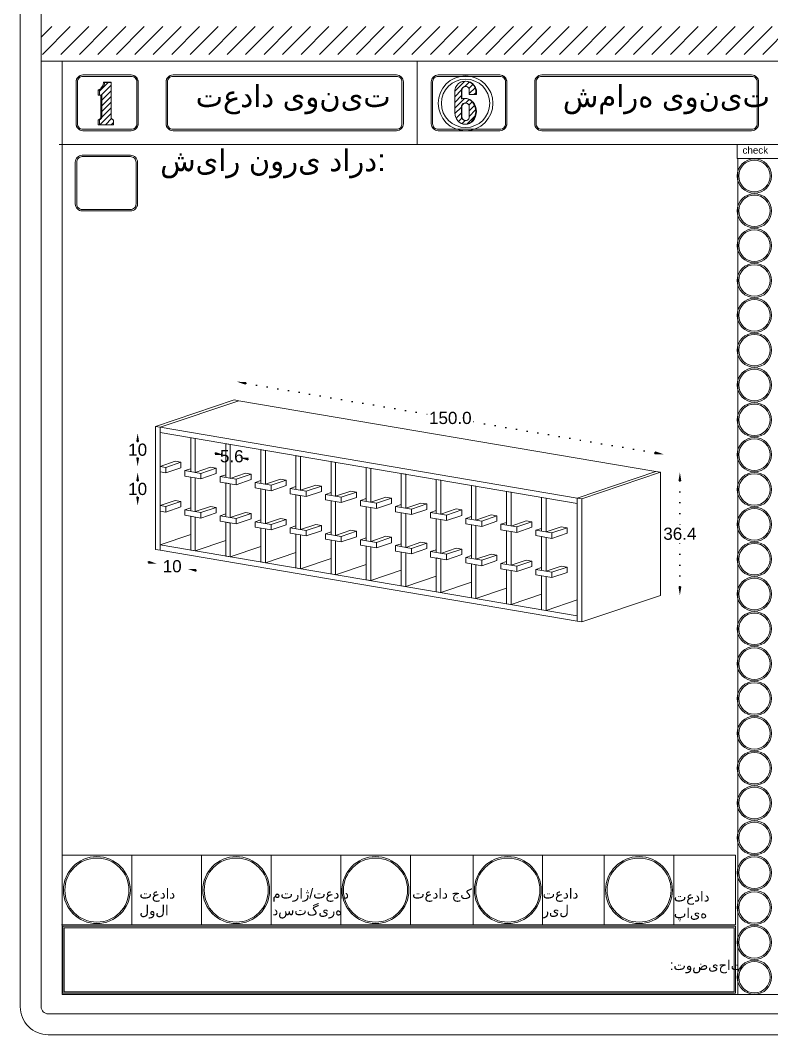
# Model space of a CAD drawing. Header units: inches. Extents: x -19 to 1866, y -551 to 977.
# Drawn here: x 1434.3 to 1650, y 178 to 469.2 of the extents above; entities that cross this region are included whole.
import ezdxf

# ---------------------------------------------------------------- set-up
doc = ezdxf.new("R2010")
doc.units = ezdxf.units.IN
doc.header["$MEASUREMENT"] = 0
doc.linetypes.add('ACAD_ISO07W100', pattern=[3, 0, -3])
doc.styles.get("Standard").update_dxf_attribs({"font": 'arial.ttf'})
doc.dimstyles.get("Standard").update_dxf_attribs({"dimtxt": 3.5, "dimasz": 2.5, "dimexe": 0.18, "dimexo": 0.0625, "dimgap": 0.09, "dimtad": 0, "dimtih": 1, "dimtoh": 1, "dimdec": 1, "dimzin": 0, "dimdsep": 46, "dimtxsty": 'Standard', "dimcen": 0.09, "dimse1": 1, "dimse2": 1, "dimadec": 0, "dimazin": 0, "dimtfac": 1, "dimtdec": 1, "dimtix": 1, "dimtofl": 0, "dimtmove": 0, "dimatfit": 3, "dimfxl": 1, "dimtolj": 1, "dimtzin": 0, "dimarcsym": 0})

# ---------------------------------------------------------------- blocks, each defined once
blk = doc.blocks.new('*D87')
at = {"color": 0, "linetype": 'ACAD_ISO07W100', "lineweight": -2, "transparency": 16777216}
for p, q in [((1623.67, 336.99), (1623.67, 323.7)), ((1623.67, 306.65), (1623.67, 319.94))]:
    blk.add_line(p, q, dxfattribs=at)
at = {"color": 0, "transparency": 16777216}
for points in [[(1623.26, 336.99), (1624.09, 336.99), (1623.67, 339.49)], [(1623.26, 306.65), (1624.09, 306.65), (1623.67, 304.15)]]:
    blk.add_solid(points, dxfattribs=at)
at = {"layer": 'Defpoints', "color": 0, "transparency": 16777216}
for p in [(1618.06, 339.49), (1623.67, 339.49), (1618.06, 304.15)]:
    blk.add_point(p, dxfattribs=at)
at = {"color": 0, "lineweight": 20, "transparency": 16777216, "insert": (1623.67, 321.82), "char_height": 3.5, "attachment_point": 5}
blk.add_mtext('\\A1;36.4', dxfattribs=at)
blk = doc.blocks.new('*D89')
at = {"color": 0, "linetype": 'ACAD_ISO07W100', "lineweight": -2, "transparency": 16777216}
for p, q in [((1499.03, 365.03), (1551.93, 356.05)), ((1616.48, 345.09), (1563.58, 354.08))]:
    blk.add_line(p, q, dxfattribs=at)
at = {"color": 0, "transparency": 16777216}
for points in [[(1499.1, 365.44), (1498.96, 364.62), (1496.56, 365.45)], [(1616.55, 345.51), (1616.41, 344.68), (1618.94, 344.68)]]:
    blk.add_solid(points, dxfattribs=at)
at = {"layer": 'Defpoints', "color": 0, "transparency": 16777216}
for p in [(1496.56, 365.45), (1495.68, 360.27, 194.38), (1618.06, 339.49, 194.38)]:
    blk.add_point(p, dxfattribs=at)
at = {"color": 0, "lineweight": 20, "transparency": 16777216, "insert": (1557.75, 355.06), "char_height": 3.5, "attachment_point": 5}
blk.add_mtext('\\A1;150.0', dxfattribs=at)
blk = doc.blocks.new('*D90')
at = {"color": 0, "linetype": 'ACAD_ISO07W100', "lineweight": -2, "transparency": 16777216}
for p, q in [((1467.98, 336.97), (1467.98, 336.56)), ((1467.98, 332.4), (1467.98, 332.81))]:
    blk.add_line(p, q, dxfattribs=at)
at = {"color": 0, "transparency": 16777216}
for points in [[(1467.57, 336.97), (1468.4, 336.97), (1467.98, 339.47)], [(1467.57, 332.4), (1468.4, 332.4), (1467.98, 329.9)]]:
    blk.add_solid(points, dxfattribs=at)
at = {"layer": 'Defpoints', "color": 0, "transparency": 16777216}
for p in [(1474.44, 339.47, 194.38), (1467.98, 329.9), (1474.44, 329.9, 194.38)]:
    blk.add_point(p, dxfattribs=at)
at = {"color": 0, "lineweight": 20, "transparency": 16777216, "insert": (1467.98, 334.68), "char_height": 3.5, "attachment_point": 5}
blk.add_mtext('\\A1;10', dxfattribs=at)
blk = doc.blocks.new('*D91')
at = {"color": 0, "linetype": 'ACAD_ISO07W100', "lineweight": -2, "transparency": 16777216}
for p, q in [((1467.98, 348.23), (1467.98, 347.82)), ((1467.98, 343.66), (1467.98, 344.07))]:
    blk.add_line(p, q, dxfattribs=at)
at = {"color": 0, "transparency": 16777216}
for points in [[(1467.57, 348.23), (1468.4, 348.23), (1467.98, 350.73)], [(1467.57, 343.66), (1468.4, 343.66), (1467.98, 341.16)]]:
    blk.add_solid(points, dxfattribs=at)
at = {"layer": 'Defpoints', "color": 0, "transparency": 16777216}
for p in [(1474.44, 350.73, 194.38), (1467.98, 341.16), (1474.44, 341.16, 194.38)]:
    blk.add_point(p, dxfattribs=at)
at = {"color": 0, "lineweight": 20, "transparency": 16777216, "insert": (1467.98, 345.94), "char_height": 3.5, "attachment_point": 5}
blk.add_mtext('\\A1;10', dxfattribs=at)
blk = doc.blocks.new('*D92')
at = {"color": 0, "linetype": 'ACAD_ISO07W100', "lineweight": -2, "transparency": 16777216}
for p, q in [((1471.05, 313.66), (1468.59, 314.07)), ((1484.76, 311.33), (1487.22, 310.91))]:
    blk.add_line(p, q, dxfattribs=at)
at = {"color": 0, "transparency": 16777216}
for points in [[(1471.12, 314.07), (1470.99, 313.24), (1473.52, 313.24)], [(1484.82, 311.74), (1484.69, 310.92), (1482.29, 311.75)]]:
    blk.add_solid(points, dxfattribs=at)
at = {"layer": 'Defpoints', "color": 0, "transparency": 16777216}
for p in [(1474.44, 318.64, 194.38), (1483.21, 317.15, 194.38), (1473.52, 313.24)]:
    blk.add_point(p, dxfattribs=at)
at = {"color": 0, "lineweight": 20, "transparency": 16777216, "insert": (1477.9, 312.49), "char_height": 3.5, "attachment_point": 5}
blk.add_mtext('\\A1;10', dxfattribs=at)
blk = doc.blocks.new('*D93')
at = {"color": 0, "linetype": 'ACAD_ISO07W100', "lineweight": -2, "transparency": 16777216}
for p, q in [((1490.24, 344.87), (1487.78, 345.28)), ((1499.75, 343.25), (1502.21, 342.83))]:
    blk.add_line(p, q, dxfattribs=at)
at = {"color": 0, "transparency": 16777216}
for points in [[(1490.31, 345.28), (1490.17, 344.45), (1492.71, 344.45)], [(1499.82, 343.66), (1499.68, 342.84), (1497.29, 343.67)]]:
    blk.add_solid(points, dxfattribs=at)
at = {"layer": 'Defpoints', "color": 0, "transparency": 16777216}
for p in [(1497.29, 343.67), (1491.65, 338.24, 194.38), (1496.23, 337.46, 194.38)]:
    blk.add_point(p, dxfattribs=at)
at = {"color": 0, "lineweight": 20, "transparency": 16777216, "insert": (1495, 344.06), "char_height": 3.5, "attachment_point": 5}
blk.add_mtext('\\A1;5.6', dxfattribs=at)

msp = doc.modelspace()

# ---------------------------------------------------------------- hatches: boundary and pattern name
at = {"lineweight": 20}
h = msp.add_hatch(dxfattribs=at)
h.set_pattern_fill('ANSI31', color=256, scale=30)
h.set_pattern_definition([(45, (-761.937, 171.315), (-2.6516504, 2.6516504), [])])
h.paths.add_polyline_path([(1860.28, 467.41), (1440.28, 467.41), (1440.28, 459.41), (1860.28, 459.41)])
h = msp.add_hatch(dxfattribs=at)
h.set_pattern_fill('ANSI31', color=256, scale=9.218651)
h.set_pattern_definition([(45, (711.1256, 990.4388), (-0.8148213, 0.8148213), [])])
h.paths.add_polyline_path([(1460.89, 440.69), (1460.8, 440.73), (1460.72, 440.78), (1460.64, 440.85), (1460.57, 440.92), (1460.51, 441), (1460.46, 441.08), (1460.42, 441.18), (1460.39, 441.27), (1460.37, 441.37), (1460.36, 441.47), (1460.36, 451.4), (1458.5, 451.4), (1458.47, 451.16), (1458.43, 450.94), (1458.36, 450.71), (1458.27, 450.49), (1458.17, 450.29), (1458.05, 450.09), (1457.91, 449.9), (1457.75, 449.73), (1457.58, 449.56), (1457.4, 449.42), (1457.2, 449.29), (1457, 449.18), (1457, 447.77), (1457.4, 447.77), (1457.71, 447.75), (1457.71, 441.51), (1457.7, 441.41), (1457.68, 441.32), (1457.64, 441.23), (1457.6, 441.14), (1457.55, 441.06), (1457.49, 440.98), (1457.42, 440.91), (1457.35, 440.85), (1457.27, 440.79), (1457.18, 440.75), (1457.09, 440.71), (1457, 440.68), (1457, 439.26), (1461.08, 439.26), (1461.08, 440.64), (1460.99, 440.66)])
h = msp.add_hatch(dxfattribs=at)
h.set_pattern_fill('ANSI31', color=256, scale=9.218651)
h.set_pattern_definition([(45, (902.2348, 991.5434), (-0.8148213, 0.8148213), [])])
h.paths.add_polyline_path([(1564.12, 445.74), (1563.92, 445.95), (1563.71, 446.15), (1563.47, 446.32), (1563.22, 446.46), (1562.96, 446.59), (1562.69, 446.68), (1562.41, 446.75), (1562.12, 446.79), (1561.83, 446.8), (1561.63, 446.79), (1561.38, 446.75), (1561.09, 446.68), (1560.97, 446.67), (1560.97, 449.18), (1561.01, 449.44), (1561.11, 449.69), (1561.27, 449.9), (1561.49, 450.07), (1561.74, 450.17), (1561.86, 450.21), (1562.13, 450.25), (1562.4, 450.21), (1562.65, 450.11), (1562.87, 449.95), (1563.03, 449.73), (1563.13, 449.48), (1563.17, 449.21), (1563.17, 447.92), (1565.07, 447.92), (1565.07, 449.18), (1564.86, 449.87), (1564.49, 450.49), (1563.99, 451.01), (1563.39, 451.4), (1562.71, 451.65), (1562, 451.73), (1561.99, 451.73), (1561.28, 451.65), (1560.66, 451.43), (1560.1, 451.06), (1559.6, 450.54), (1559.23, 449.91), (1559.01, 449.21), (1559.01, 443.18), (1559.02, 442.92), (1559.04, 442.66), (1559.07, 442.4), (1559.11, 442.15), (1559.16, 441.89), (1559.22, 441.64), (1559.26, 441.49), (1559.51, 440.91), (1559.87, 440.4), (1560.33, 439.97), (1560.79, 439.7), (1561.34, 439.52), (1561.96, 439.45), (1562.58, 439.52), (1563.17, 439.71), (1563.7, 440.03), (1563.87, 440.18), (1564.12, 440.43), (1564.52, 441.02), (1564.82, 441.68), (1565.01, 442.37), (1565.07, 443.09), (1565.01, 443.8), (1564.82, 444.49), (1564.52, 445.15)])
h.paths.add_polyline_path([(1561.01, 444.72), (1561.11, 444.97), (1561.27, 445.18), (1561.49, 445.34), (1561.74, 445.45), (1562, 445.48), (1562.13, 445.48), (1562.4, 445.44), (1562.65, 445.34), (1562.87, 445.17), (1563.03, 444.96), (1563.13, 444.71), (1563.17, 444.44), (1563.17, 441.49), (1563.13, 441.22), (1563.03, 440.97), (1562.87, 440.75), (1562.65, 440.59), (1562.4, 440.49), (1562.13, 440.45), (1561.86, 440.49), (1561.74, 440.54), (1561.61, 440.59), (1561.49, 440.64), (1561.27, 440.8), (1561.11, 441.02), (1561.01, 441.26), (1560.97, 441.53), (1560.97, 444.45)], flags=16)

# ---------------------------------------------------------------- linework, layer by layer
for p, q in [((1440.28, 457.54), (1860.28, 457.54)), ((1854.28, 457.54), (1446.28, 457.54)), ((1548.28, 433.54), (1548.28, 457.54)), ((1450.28, 439.54), (1450.28, 451.54)), ((1466.13, 453.54), (1452.28, 453.54)), ((1468.13, 451.54), (1468.13, 439.54)), ((1476.13, 439.54), (1476.13, 451.54)), ((1542.28, 453.54), (1478.13, 453.54)), ((1544.28, 439.54), (1544.28, 451.54)), ((1552.28, 451.54), (1552.28, 439.54)), ((1571.99, 453.54), (1554.28, 453.54)), ((1573.99, 439.54), (1573.99, 451.54)), ((1581.99, 439.54), (1581.99, 451.54)), ((1644.28, 453.54), (1583.99, 453.54)), ((1646.28, 451.54), (1646.28, 439.54)), ((1457, 449.18), (1457, 447.77)), ((1561.86, 450.21), (1562.13, 450.25)), ((1452.28, 437.54), (1466.13, 437.54)), ((1457, 439.26), (1461.08, 439.26)), ((1542.28, 437.54), (1478.13, 437.54)), ((1554.28, 437.54), (1571.99, 437.54)), ((1644.28, 437.54), (1583.99, 437.54)), ((1445.48, 433.54), (1853.48, 433.54)), ((1446.28, 433.54), (1854.28, 433.54)), ((1446.28, 433.54), (1854.28, 433.54)), ((1640.08, 433.54), (1640.08, 429.54)), ((1640.08, 429.54), (1854.08, 429.54)), ((1640.35, 189.54), (1640.35, 429.54)), ((1446.28, 229.54), (1639.66, 229.54)), ((1466.28, 229.54), (1466.28, 209.54)), ((1486.28, 229.54), (1486.28, 209.54)), ((1506.28, 229.54), (1506.28, 209.54)), ((1526.28, 229.54), (1526.28, 209.54)), ((1546.28, 229.54), (1546.28, 209.54)), ((1564.27, 229.54), (1564.27, 209.54)), ((1584.27, 229.54), (1584.27, 209.54)), ((1601.95, 229.54), (1601.95, 209.54)), ((1621.95, 229.54), (1621.95, 209.54)), ((1639.66, 229.54), (1639.66, 209.54)), ((1446.08, 209.54), (1639.47, 209.54)), ((1446.28, 209.54), (1639.66, 209.54)), ((1639.48, 189.54), (1751.48, 189.54)), ((1639.48, 189.54), (1853.48, 189.54)), ((1640.08, 189.54), (1752.08, 189.54))]:
    msp.add_line(p, q, dxfattribs=at)
at = {"linetype": 'Continuous', "lineweight": 20, "extrusion": (3.33067e-16, 0.970889, 0.239528)}
for p, q in [((1495.68, 360.27, 194.38), (1473.13, 352.64, 194.38)), ((1496.99, 360.04, 194.38), (1474.44, 352.42, 194.38)), ((1474.44, 352.42, 194.38), (1496.99, 360.04, 194.38)), ((1496.99, 360.04, 194.38), (1495.68, 360.27, 194.38)), ((1616.76, 339.71, 194.38), (1496.99, 360.04, 194.38)), ((1473.13, 352.64, 194.38), (1474.44, 352.42, 194.38)), ((1473.13, 352.64, 194.38), (1473.13, 317.3, 194.38)), ((1474.44, 352.42, 194.38), (1474.44, 350.87, 194.38)), ((1474.44, 352.42, 194.38), (1594.21, 332.09, 194.38)), ((1474.44, 317.08, 194.38), (1474.44, 352.42, 194.38)), ((1594.21, 330.54, 194.38), (1474.44, 350.87, 194.38)), ((1484.51, 349.16, 194.38), (1483.21, 349.38, 194.38)), ((1483.21, 349.38, 194.38), (1483.21, 339.67, 194.38)), ((1484.51, 339.45, 194.38), (1484.51, 349.16, 194.38)), ((1494.59, 347.45, 194.38), (1493.28, 347.67, 194.38)), ((1493.28, 347.67, 194.38), (1493.28, 337.96, 194.38)), ((1494.59, 337.74, 194.38), (1494.59, 347.45, 194.38)), ((1504.66, 345.74, 194.38), (1503.36, 345.96, 194.38)), ((1503.36, 345.96, 194.38), (1503.36, 336.25, 194.38)), ((1504.66, 336.03, 194.38), (1504.66, 345.74, 194.38)), ((1514.74, 344.03, 194.38), (1513.43, 344.25, 194.38)), ((1513.43, 344.25, 194.38), (1513.43, 334.54, 194.38)), ((1514.74, 334.32, 194.38), (1514.74, 344.03, 194.38)), ((1478.79, 342.63, 194.38), (1474.44, 341.16, 194.38)), ((1474.44, 341.16, 194.38), (1476.07, 340.88, 194.38)), ((1474.44, 341.16, 194.38), (1474.44, 339.61, 194.38)), ((1476.07, 340.88, 194.38), (1480.42, 342.36, 194.38)), ((1476.07, 340.88, 194.38), (1480.42, 342.36, 194.38)), ((1476.07, 339.33, 194.38), (1476.07, 340.88, 194.38)), ((1480.42, 340.8, 194.38), (1476.07, 339.33, 194.38)), ((1478.78, 342.63, 194.38), (1480.42, 342.36, 194.38)), ((1480.42, 340.8, 194.38), (1480.42, 342.36, 194.38)), ((1484.51, 339.45, 194.38), (1488.87, 340.92, 194.38)), ((1488.87, 340.92, 194.38), (1490.51, 340.64, 194.38)), ((1524.82, 342.32, 194.38), (1523.51, 342.54, 194.38)), ((1523.51, 342.54, 194.38), (1523.51, 332.83, 194.38)), ((1524.82, 332.61, 194.38), (1524.82, 342.32, 194.38)), ((1534.89, 340.61, 194.38), (1533.59, 340.83, 194.38)), ((1533.59, 340.83, 194.38), (1533.59, 331.12, 194.38)), ((1476.07, 339.33, 194.38), (1474.44, 339.61, 194.38)), ((1483.21, 340.5, 194.38), (1481.57, 339.95, 194.38)), ((1481.57, 339.95, 194.38), (1486.15, 339.17, 194.38)), ((1481.57, 339.95, 194.38), (1481.57, 338.39, 194.38)), ((1486.15, 337.62, 194.38), (1481.57, 338.39, 194.38)), ((1484.51, 337.9, 194.38), (1483.21, 338.12, 194.38)), ((1483.21, 338.12, 194.38), (1483.21, 328.41, 194.38)), ((1483.21, 338.12, 194.38), (1483.21, 328.41, 194.38)), ((1484.51, 328.19, 194.38), (1484.51, 337.9, 194.38)), ((1484.51, 328.19, 194.38), (1484.51, 337.9, 194.38)), ((1486.15, 339.17, 194.38), (1490.51, 340.64, 194.38)), ((1486.15, 339.17, 194.38), (1490.51, 340.64, 194.38)), ((1486.15, 337.62, 194.38), (1486.15, 339.17, 194.38)), ((1490.51, 339.09, 194.38), (1486.15, 337.62, 194.38)), ((1490.51, 339.09, 194.38), (1490.51, 340.64, 194.38)), ((1493.28, 338.79, 194.38), (1491.65, 338.24, 194.38)), ((1491.65, 338.24, 194.38), (1496.23, 337.46, 194.38)), ((1491.65, 338.24, 194.38), (1491.65, 336.68, 194.38)), ((1494.59, 337.74, 194.38), (1498.95, 339.21, 194.38)), ((1496.23, 337.46, 194.38), (1500.59, 338.93, 194.38)), ((1496.23, 337.46, 194.38), (1500.59, 338.93, 194.38)), ((1498.95, 339.21, 194.38), (1500.59, 338.93, 194.38)), ((1500.59, 337.38, 194.38), (1500.59, 338.93, 194.38)), ((1534.89, 330.9, 194.38), (1534.89, 340.61, 194.38)), ((1544.97, 338.9, 194.38), (1543.66, 339.12, 194.38)), ((1543.66, 339.12, 194.38), (1543.66, 329.41, 194.38)), ((1544.97, 329.19, 194.38), (1544.97, 338.9, 194.38)), ((1594.21, 332.09, 194.38), (1616.76, 339.71, 194.38)), ((1616.76, 339.71, 194.38), (1594.21, 332.09, 194.38)), ((1595.51, 331.87, 194.38), (1618.06, 339.49, 194.38)), ((1618.06, 339.49, 194.38), (1616.76, 339.71, 194.38)), ((1618.06, 304.15, 194.38), (1618.06, 339.49, 194.38)), ((1496.23, 335.91, 194.38), (1491.65, 336.68, 194.38)), ((1494.59, 336.19, 194.38), (1493.28, 336.41, 194.38)), ((1493.28, 336.41, 194.38), (1493.28, 326.7, 194.38)), ((1493.28, 336.41, 194.38), (1493.28, 326.7, 194.38)), ((1494.59, 326.48, 194.38), (1494.59, 336.19, 194.38)), ((1494.59, 326.48, 194.38), (1494.59, 336.19, 194.38)), ((1496.23, 335.91, 194.38), (1496.23, 337.46, 194.38)), ((1500.59, 337.38, 194.38), (1496.23, 335.91, 194.38)), ((1503.36, 337.08, 194.38), (1501.73, 336.53, 194.38)), ((1501.73, 336.53, 194.38), (1506.31, 335.75, 194.38)), ((1501.73, 336.53, 194.38), (1501.73, 334.97, 194.38)), ((1506.31, 334.2, 194.38), (1501.73, 334.97, 194.38)), ((1504.66, 336.03, 194.38), (1509.02, 337.5, 194.38)), ((1506.31, 335.75, 194.38), (1510.66, 337.22, 194.38)), ((1506.31, 334.2, 194.38), (1506.31, 335.75, 194.38)), ((1510.66, 335.67, 194.38), (1506.31, 334.2, 194.38)), ((1509.02, 337.5, 194.38), (1510.66, 337.22, 194.38)), ((1510.66, 335.67, 194.38), (1510.66, 337.22, 194.38)), ((1513.43, 335.37, 194.38), (1511.8, 334.82, 194.38)), ((1514.74, 334.32, 194.38), (1519.1, 335.79, 194.38)), ((1516.38, 334.04, 194.38), (1520.74, 335.51, 194.38)), ((1519.1, 335.79, 194.38), (1520.74, 335.51, 194.38)), ((1520.74, 333.96, 194.38), (1520.74, 335.51, 194.38)), ((1555.04, 337.18, 194.38), (1553.74, 337.41, 194.38)), ((1553.74, 337.41, 194.38), (1553.74, 327.7, 194.38)), ((1555.04, 327.48, 194.38), (1555.04, 337.18, 194.38)), ((1565.12, 335.47, 194.38), (1563.82, 335.7, 194.38)), ((1563.82, 335.7, 194.38), (1563.82, 325.99, 194.38)), ((1565.12, 325.77, 194.38), (1565.12, 335.47, 194.38)), ((1504.66, 334.47, 194.38), (1503.36, 334.7, 194.38)), ((1503.36, 334.7, 194.38), (1503.36, 324.99, 194.38)), ((1503.36, 334.7, 194.38), (1503.36, 324.99, 194.38)), ((1504.66, 324.77, 194.38), (1504.66, 334.47, 194.38)), ((1504.66, 324.77, 194.38), (1504.66, 334.47, 194.38)), ((1511.8, 334.82, 194.38), (1516.38, 334.04, 194.38)), ((1511.8, 334.82, 194.38), (1511.8, 333.26, 194.38)), ((1516.38, 332.49, 194.38), (1511.8, 333.26, 194.38)), ((1514.74, 332.76, 194.38), (1513.43, 332.99, 194.38)), ((1513.43, 332.99, 194.38), (1513.43, 323.28, 194.38)), ((1513.43, 332.99, 194.38), (1513.43, 323.28, 194.38)), ((1514.74, 323.06, 194.38), (1514.74, 332.76, 194.38)), ((1514.74, 323.06, 194.38), (1514.74, 332.76, 194.38)), ((1516.38, 332.49, 194.38), (1516.38, 334.04, 194.38)), ((1520.74, 333.96, 194.38), (1516.38, 332.49, 194.38)), ((1523.51, 333.66, 194.38), (1521.88, 333.11, 194.38)), ((1521.88, 333.11, 194.38), (1526.46, 332.33, 194.38)), ((1521.88, 333.11, 194.38), (1521.88, 331.55, 194.38)), ((1524.82, 332.61, 194.38), (1529.17, 334.08, 194.38)), ((1526.46, 332.33, 194.38), (1530.82, 333.8, 194.38)), ((1526.46, 330.77, 194.38), (1526.46, 332.33, 194.38)), ((1530.82, 332.25, 194.38), (1526.46, 330.77, 194.38)), ((1529.17, 334.08, 194.38), (1530.82, 333.8, 194.38)), ((1530.82, 332.25, 194.38), (1530.82, 333.8, 194.38)), ((1534.89, 330.9, 194.38), (1539.25, 332.37, 194.38)), ((1536.54, 330.62, 194.38), (1540.89, 332.09, 194.38)), ((1539.25, 332.37, 194.38), (1540.89, 332.09, 194.38)), ((1540.89, 330.54, 194.38), (1540.89, 332.09, 194.38)), ((1575.2, 333.76, 194.38), (1573.89, 333.99, 194.38)), ((1573.89, 333.99, 194.38), (1573.89, 324.28, 194.38)), ((1575.2, 324.05, 194.38), (1575.2, 333.76, 194.38)), ((1585.27, 332.05, 194.38), (1583.97, 332.27, 194.38)), ((1583.97, 332.27, 194.38), (1583.97, 322.57, 194.38)), ((1585.27, 322.34, 194.38), (1585.27, 332.05, 194.38)), ((1594.21, 330.54, 194.38), (1594.21, 332.09, 194.38)), ((1594.21, 332.09, 194.38), (1595.51, 331.87, 194.38)), ((1594.21, 296.75, 194.38), (1594.21, 332.09, 194.38)), ((1478.79, 331.37, 194.38), (1474.44, 329.9, 194.38)), ((1474.44, 329.9, 194.38), (1476.07, 329.62, 194.38)), ((1474.44, 329.9, 194.38), (1474.44, 328.34, 194.38)), ((1476.07, 329.62, 194.38), (1480.42, 331.09, 194.38)), ((1476.07, 329.62, 194.38), (1480.42, 331.09, 194.38)), ((1476.07, 328.07, 194.38), (1476.07, 329.62, 194.38)), ((1480.42, 329.54, 194.38), (1476.07, 328.07, 194.38)), ((1478.78, 331.37, 194.38), (1480.42, 331.09, 194.38)), ((1480.42, 329.54, 194.38), (1480.42, 331.09, 194.38)), ((1483.21, 329.24, 194.38), (1481.57, 328.69, 194.38)), ((1484.51, 328.19, 194.38), (1488.87, 329.66, 194.38)), ((1486.15, 327.91, 194.38), (1490.51, 329.38, 194.38)), ((1486.15, 327.91, 194.38), (1490.51, 329.38, 194.38)), ((1488.87, 329.66, 194.38), (1490.51, 329.38, 194.38)), ((1490.51, 327.83, 194.38), (1490.51, 329.38, 194.38)), ((1526.46, 330.77, 194.38), (1521.88, 331.55, 194.38)), ((1524.82, 331.05, 194.38), (1523.51, 331.28, 194.38)), ((1523.51, 331.28, 194.38), (1523.51, 321.57, 194.38)), ((1523.51, 331.28, 194.38), (1523.51, 321.57, 194.38)), ((1524.82, 321.34, 194.38), (1524.82, 331.05, 194.38)), ((1524.82, 321.34, 194.38), (1524.82, 331.05, 194.38)), ((1533.59, 331.95, 194.38), (1531.96, 331.4, 194.38)), ((1531.96, 331.4, 194.38), (1536.54, 330.62, 194.38)), ((1531.96, 331.4, 194.38), (1531.96, 329.84, 194.38)), ((1536.54, 329.06, 194.38), (1531.96, 329.84, 194.38)), ((1534.89, 329.34, 194.38), (1533.59, 329.56, 194.38)), ((1533.59, 329.56, 194.38), (1533.59, 319.86, 194.38)), ((1533.59, 329.56, 194.38), (1533.59, 319.86, 194.38)), ((1534.89, 319.63, 194.38), (1534.89, 329.34, 194.38)), ((1534.89, 319.63, 194.38), (1534.89, 329.34, 194.38)), ((1536.54, 329.06, 194.38), (1536.54, 330.62, 194.38)), ((1540.89, 330.54, 194.38), (1536.54, 329.06, 194.38)), ((1543.66, 330.24, 194.38), (1542.03, 329.68, 194.38)), ((1542.03, 329.68, 194.38), (1546.61, 328.91, 194.38)), ((1542.03, 329.68, 194.38), (1542.03, 328.13, 194.38)), ((1544.97, 329.19, 194.38), (1549.33, 330.66, 194.38)), ((1546.61, 328.91, 194.38), (1550.97, 330.38, 194.38)), ((1549.33, 330.66, 194.38), (1550.97, 330.38, 194.38)), ((1550.97, 328.83, 194.38), (1550.97, 330.38, 194.38)), ((1595.51, 331.87, 194.38), (1595.51, 296.53, 194.38)), ((1476.07, 328.07, 194.38), (1474.44, 328.34, 194.38)), ((1481.57, 328.69, 194.38), (1486.15, 327.91, 194.38)), ((1481.57, 328.69, 194.38), (1481.57, 327.13, 194.38)), ((1486.15, 326.35, 194.38), (1481.57, 327.13, 194.38)), ((1483.21, 326.86, 194.38), (1483.21, 317.15, 194.38)), ((1484.51, 326.63, 194.38), (1483.21, 326.86, 194.38)), ((1484.51, 316.92, 194.38), (1484.51, 326.63, 194.38)), ((1486.15, 326.35, 194.38), (1486.15, 327.91, 194.38)), ((1490.51, 327.83, 194.38), (1486.15, 326.35, 194.38)), ((1493.28, 327.53, 194.38), (1491.65, 326.97, 194.38)), ((1491.65, 326.97, 194.38), (1496.23, 326.2, 194.38)), ((1491.65, 326.97, 194.38), (1491.65, 325.42, 194.38)), ((1494.59, 326.48, 194.38), (1498.95, 327.95, 194.38)), ((1496.23, 326.2, 194.38), (1500.59, 327.67, 194.38)), ((1496.23, 326.2, 194.38), (1500.59, 327.67, 194.38)), ((1496.23, 324.64, 194.38), (1496.23, 326.2, 194.38)), ((1498.95, 327.95, 194.38), (1500.59, 327.67, 194.38)), ((1500.59, 326.12, 194.38), (1500.59, 327.67, 194.38)), ((1504.66, 324.77, 194.38), (1509.02, 326.24, 194.38)), ((1509.02, 326.24, 194.38), (1510.66, 325.96, 194.38)), ((1546.61, 327.35, 194.38), (1542.03, 328.13, 194.38)), ((1544.97, 327.63, 194.38), (1543.66, 327.85, 194.38)), ((1543.66, 327.85, 194.38), (1543.66, 318.15, 194.38)), ((1543.66, 327.85, 194.38), (1543.66, 318.15, 194.38)), ((1544.97, 317.92, 194.38), (1544.97, 327.63, 194.38)), ((1544.97, 317.92, 194.38), (1544.97, 327.63, 194.38)), ((1546.61, 327.35, 194.38), (1546.61, 328.91, 194.38)), ((1550.97, 328.83, 194.38), (1546.61, 327.35, 194.38)), ((1553.74, 328.53, 194.38), (1552.11, 327.97, 194.38)), ((1552.11, 327.97, 194.38), (1556.69, 327.2, 194.38)), ((1552.11, 327.97, 194.38), (1552.11, 326.42, 194.38)), ((1556.69, 325.64, 194.38), (1552.11, 326.42, 194.38)), ((1555.04, 327.48, 194.38), (1559.4, 328.95, 194.38)), ((1556.69, 327.2, 194.38), (1561.04, 328.67, 194.38)), ((1556.69, 325.64, 194.38), (1556.69, 327.2, 194.38)), ((1561.04, 327.12, 194.38), (1556.69, 325.64, 194.38)), ((1559.4, 328.95, 194.38), (1561.04, 328.67, 194.38)), ((1561.04, 327.12, 194.38), (1561.04, 328.67, 194.38)), ((1563.82, 326.82, 194.38), (1562.18, 326.26, 194.38)), ((1562.18, 326.26, 194.38), (1566.76, 325.49, 194.38)), ((1562.18, 326.26, 194.38), (1562.18, 324.71, 194.38)), ((1565.12, 325.77, 194.38), (1569.48, 327.24, 194.38)), ((1566.76, 325.49, 194.38), (1571.12, 326.96, 194.38)), ((1569.48, 327.24, 194.38), (1571.12, 326.96, 194.38)), ((1571.12, 325.41, 194.38), (1571.12, 326.96, 194.38)), ((1496.23, 324.64, 194.38), (1491.65, 325.42, 194.38)), ((1493.28, 325.14, 194.38), (1493.28, 315.44, 194.38)), ((1494.59, 324.92, 194.38), (1493.28, 325.14, 194.38)), ((1494.59, 315.21, 194.38), (1494.59, 324.92, 194.38)), ((1500.59, 326.12, 194.38), (1496.23, 324.64, 194.38)), ((1503.36, 325.82, 194.38), (1501.73, 325.26, 194.38)), ((1501.73, 325.26, 194.38), (1506.31, 324.49, 194.38)), ((1501.73, 325.26, 194.38), (1501.73, 323.71, 194.38)), ((1506.31, 322.93, 194.38), (1501.73, 323.71, 194.38)), ((1503.36, 323.43, 194.38), (1503.36, 313.73, 194.38)), ((1504.66, 323.21, 194.38), (1503.36, 323.43, 194.38)), ((1506.31, 324.49, 194.38), (1510.66, 325.96, 194.38)), ((1506.31, 322.93, 194.38), (1506.31, 324.49, 194.38)), ((1510.66, 324.41, 194.38), (1506.31, 322.93, 194.38)), ((1510.66, 324.41, 194.38), (1510.66, 325.96, 194.38)), ((1513.43, 324.11, 194.38), (1511.8, 323.55, 194.38)), ((1511.8, 323.55, 194.38), (1516.38, 322.78, 194.38)), ((1511.8, 323.55, 194.38), (1511.8, 322, 194.38)), ((1514.74, 323.06, 194.38), (1519.1, 324.53, 194.38)), ((1516.38, 322.78, 194.38), (1520.74, 324.25, 194.38)), ((1519.1, 324.53, 194.38), (1520.74, 324.25, 194.38)), ((1520.74, 322.7, 194.38), (1520.74, 324.25, 194.38)), ((1555.04, 325.92, 194.38), (1553.74, 326.14, 194.38)), ((1553.74, 326.14, 194.38), (1553.74, 316.43, 194.38)), ((1553.74, 326.14, 194.38), (1553.74, 316.43, 194.38)), ((1555.04, 316.21, 194.38), (1555.04, 325.92, 194.38)), ((1555.04, 316.21, 194.38), (1555.04, 325.92, 194.38)), ((1566.76, 323.93, 194.38), (1562.18, 324.71, 194.38)), ((1565.12, 324.21, 194.38), (1563.82, 324.43, 194.38)), ((1563.82, 324.43, 194.38), (1563.82, 314.72, 194.38)), ((1563.82, 324.43, 194.38), (1563.82, 314.72, 194.38)), ((1565.12, 314.5, 194.38), (1565.12, 324.21, 194.38)), ((1565.12, 314.5, 194.38), (1565.12, 324.21, 194.38)), ((1566.76, 323.93, 194.38), (1566.76, 325.49, 194.38)), ((1571.12, 325.41, 194.38), (1566.76, 323.93, 194.38)), ((1573.89, 325.1, 194.38), (1572.26, 324.55, 194.38)), ((1572.26, 324.55, 194.38), (1576.84, 323.78, 194.38)), ((1572.26, 324.55, 194.38), (1572.26, 323, 194.38)), ((1575.2, 324.05, 194.38), (1579.55, 325.53, 194.38)), ((1576.84, 323.78, 194.38), (1581.2, 325.25, 194.38)), ((1576.84, 322.22, 194.38), (1576.84, 323.78, 194.38)), ((1581.2, 323.69, 194.38), (1576.84, 322.22, 194.38)), ((1579.55, 325.53, 194.38), (1581.2, 325.25, 194.38)), ((1581.2, 323.69, 194.38), (1581.2, 325.25, 194.38)), ((1583.97, 323.39, 194.38), (1582.34, 322.84, 194.38)), ((1585.27, 322.34, 194.38), (1589.63, 323.82, 194.38)), ((1586.92, 322.07, 194.38), (1591.27, 323.54, 194.38)), ((1589.63, 323.82, 194.38), (1591.27, 323.54, 194.38)), ((1591.27, 321.98, 194.38), (1591.27, 323.54, 194.38)), ((1483.21, 321.6, 194.38), (1474.44, 318.64, 194.38)), ((1504.66, 313.5, 194.38), (1504.66, 323.21, 194.38)), ((1516.38, 321.22, 194.38), (1511.8, 322, 194.38)), ((1513.43, 321.72, 194.38), (1513.43, 312.01, 194.38)), ((1514.74, 321.5, 194.38), (1513.43, 321.72, 194.38)), ((1514.74, 311.79, 194.38), (1514.74, 321.5, 194.38)), ((1516.38, 321.22, 194.38), (1516.38, 322.78, 194.38)), ((1520.74, 322.7, 194.38), (1516.38, 321.22, 194.38)), ((1523.51, 322.39, 194.38), (1521.88, 321.84, 194.38)), ((1521.88, 321.84, 194.38), (1526.46, 321.07, 194.38)), ((1521.88, 321.84, 194.38), (1521.88, 320.29, 194.38)), ((1524.82, 321.34, 194.38), (1529.17, 322.82, 194.38)), ((1526.46, 321.07, 194.38), (1530.82, 322.54, 194.38)), ((1526.46, 319.51, 194.38), (1526.46, 321.07, 194.38)), ((1530.82, 320.99, 194.38), (1526.46, 319.51, 194.38)), ((1529.17, 322.82, 194.38), (1530.82, 322.54, 194.38)), ((1530.82, 320.99, 194.38), (1530.82, 322.54, 194.38)), ((1533.59, 320.68, 194.38), (1531.96, 320.13, 194.38)), ((1534.89, 319.63, 194.38), (1539.25, 321.11, 194.38)), ((1536.54, 319.36, 194.38), (1540.89, 320.83, 194.38)), ((1539.25, 321.11, 194.38), (1540.89, 320.83, 194.38)), ((1540.89, 319.27, 194.38), (1540.89, 320.83, 194.38)), ((1576.84, 322.22, 194.38), (1572.26, 323, 194.38)), ((1575.2, 322.5, 194.38), (1573.89, 322.72, 194.38)), ((1573.89, 322.72, 194.38), (1573.89, 313.01, 194.38)), ((1573.89, 322.72, 194.38), (1573.89, 313.01, 194.38)), ((1575.2, 312.79, 194.38), (1575.2, 322.5, 194.38)), ((1575.2, 312.79, 194.38), (1575.2, 322.5, 194.38)), ((1582.34, 322.84, 194.38), (1586.92, 322.07, 194.38)), ((1582.34, 322.84, 194.38), (1582.34, 321.29, 194.38)), ((1586.92, 320.51, 194.38), (1582.34, 321.29, 194.38)), ((1585.27, 320.79, 194.38), (1583.97, 321.01, 194.38)), ((1583.97, 321.01, 194.38), (1583.97, 311.3, 194.38)), ((1583.97, 321.01, 194.38), (1583.97, 311.3, 194.38)), ((1585.27, 311.08, 194.38), (1585.27, 320.79, 194.38)), ((1585.27, 311.08, 194.38), (1585.27, 320.79, 194.38)), ((1586.92, 320.51, 194.38), (1586.92, 322.07, 194.38)), ((1591.27, 321.98, 194.38), (1586.92, 320.51, 194.38)), ((1474.44, 318.64, 194.38), (1474.44, 317.08, 194.38)), ((1474.44, 318.64, 194.38), (1594.21, 298.3, 194.38)), ((1493.28, 319.89, 194.38), (1484.51, 316.92, 194.38)), ((1503.36, 318.18, 194.38), (1494.59, 315.21, 194.38)), ((1526.46, 319.51, 194.38), (1521.88, 320.29, 194.38)), ((1523.51, 320.01, 194.38), (1523.51, 310.3, 194.38)), ((1524.82, 319.79, 194.38), (1523.51, 320.01, 194.38)), ((1524.82, 310.08, 194.38), (1524.82, 319.79, 194.38)), ((1531.96, 320.13, 194.38), (1536.54, 319.36, 194.38)), ((1531.96, 320.13, 194.38), (1531.96, 318.58, 194.38)), ((1536.54, 317.8, 194.38), (1531.96, 318.58, 194.38)), ((1533.59, 318.3, 194.38), (1533.59, 308.59, 194.38)), ((1534.89, 318.08, 194.38), (1533.59, 318.3, 194.38)), ((1534.89, 308.37, 194.38), (1534.89, 318.08, 194.38)), ((1536.54, 317.8, 194.38), (1536.54, 319.36, 194.38)), ((1540.89, 319.27, 194.38), (1536.54, 317.8, 194.38)), ((1543.66, 318.97, 194.38), (1542.03, 318.42, 194.38)), ((1542.03, 318.42, 194.38), (1546.61, 317.64, 194.38)), ((1542.03, 318.42, 194.38), (1542.03, 316.87, 194.38)), ((1544.97, 317.92, 194.38), (1549.33, 319.4, 194.38)), ((1546.61, 317.64, 194.38), (1550.97, 319.12, 194.38)), ((1546.61, 316.09, 194.38), (1546.61, 317.64, 194.38)), ((1550.97, 317.56, 194.38), (1546.61, 316.09, 194.38)), ((1549.33, 319.4, 194.38), (1550.97, 319.12, 194.38)), ((1550.97, 317.56, 194.38), (1550.97, 319.12, 194.38)), ((1555.04, 316.21, 194.38), (1559.4, 317.69, 194.38)), ((1559.4, 317.69, 194.38), (1561.04, 317.41, 194.38)), ((1473.13, 317.3, 194.38), (1474.44, 317.08, 194.38)), ((1594.21, 296.75, 194.38), (1474.44, 317.08, 194.38)), ((1483.21, 317.15, 194.38), (1484.51, 316.92, 194.38)), ((1493.28, 315.44, 194.38), (1494.59, 315.21, 194.38)), ((1513.43, 316.47, 194.38), (1504.66, 313.5, 194.38)), ((1523.51, 314.76, 194.38), (1514.74, 311.79, 194.38)), ((1546.61, 316.09, 194.38), (1542.03, 316.87, 194.38)), ((1543.66, 316.59, 194.38), (1543.66, 306.88, 194.38)), ((1544.97, 316.37, 194.38), (1543.66, 316.59, 194.38)), ((1544.97, 306.66, 194.38), (1544.97, 316.37, 194.38)), ((1553.74, 317.26, 194.38), (1552.11, 316.71, 194.38)), ((1552.11, 316.71, 194.38), (1556.69, 315.93, 194.38)), ((1552.11, 316.71, 194.38), (1552.11, 315.16, 194.38)), ((1556.69, 314.38, 194.38), (1552.11, 315.16, 194.38)), ((1553.74, 314.88, 194.38), (1553.74, 305.17, 194.38)), ((1555.04, 314.66, 194.38), (1553.74, 314.88, 194.38)), ((1555.04, 304.95, 194.38), (1555.04, 314.66, 194.38)), ((1556.69, 315.93, 194.38), (1561.04, 317.41, 194.38)), ((1556.69, 314.38, 194.38), (1556.69, 315.93, 194.38)), ((1561.04, 315.85, 194.38), (1556.69, 314.38, 194.38)), ((1561.04, 315.85, 194.38), (1561.04, 317.41, 194.38)), ((1563.82, 315.55, 194.38), (1562.18, 315, 194.38)), ((1562.18, 315, 194.38), (1566.76, 314.22, 194.38)), ((1562.18, 315, 194.38), (1562.18, 313.45, 194.38)), ((1565.12, 314.5, 194.38), (1569.48, 315.98, 194.38)), ((1566.76, 314.22, 194.38), (1571.12, 315.7, 194.38)), ((1569.48, 315.98, 194.38), (1571.12, 315.7, 194.38)), ((1571.12, 314.14, 194.38), (1571.12, 315.7, 194.38)), ((1503.36, 313.73, 194.38), (1504.66, 313.5, 194.38)), ((1513.43, 312.01, 194.38), (1514.74, 311.79, 194.38)), ((1533.59, 313.05, 194.38), (1524.82, 310.08, 194.38)), ((1566.76, 312.67, 194.38), (1562.18, 313.45, 194.38)), ((1563.82, 313.17, 194.38), (1563.82, 303.46, 194.38)), ((1565.12, 312.95, 194.38), (1563.82, 313.17, 194.38)), ((1565.12, 303.24, 194.38), (1565.12, 312.95, 194.38)), ((1566.76, 312.67, 194.38), (1566.76, 314.22, 194.38)), ((1571.12, 314.14, 194.38), (1566.76, 312.67, 194.38)), ((1573.89, 313.84, 194.38), (1572.26, 313.29, 194.38)), ((1572.26, 313.29, 194.38), (1576.84, 312.51, 194.38)), ((1572.26, 313.29, 194.38), (1572.26, 311.74, 194.38)), ((1576.84, 310.96, 194.38), (1572.26, 311.74, 194.38)), ((1575.2, 312.79, 194.38), (1579.55, 314.26, 194.38)), ((1576.84, 312.51, 194.38), (1581.2, 313.99, 194.38)), ((1576.84, 310.96, 194.38), (1576.84, 312.51, 194.38)), ((1581.2, 312.43, 194.38), (1576.84, 310.96, 194.38)), ((1579.55, 314.26, 194.38), (1581.2, 313.99, 194.38)), ((1581.2, 312.43, 194.38), (1581.2, 313.99, 194.38)), ((1583.97, 312.13, 194.38), (1582.34, 311.58, 194.38)), ((1585.27, 311.08, 194.38), (1589.63, 312.55, 194.38)), ((1586.92, 310.8, 194.38), (1591.27, 312.28, 194.38)), ((1589.63, 312.55, 194.38), (1591.27, 312.28, 194.38)), ((1591.27, 310.72, 194.38), (1591.27, 312.28, 194.38)), ((1523.51, 310.3, 194.38), (1524.82, 310.08, 194.38)), ((1543.66, 311.34, 194.38), (1534.89, 308.37, 194.38)), ((1553.74, 309.63, 194.38), (1544.97, 306.66, 194.38)), ((1573.89, 311.46, 194.38), (1573.89, 301.75, 194.38)), ((1575.2, 311.24, 194.38), (1573.89, 311.46, 194.38)), ((1575.2, 301.53, 194.38), (1575.2, 311.24, 194.38)), ((1582.34, 311.58, 194.38), (1586.92, 310.8, 194.38)), ((1582.34, 311.58, 194.38), (1582.34, 310.03, 194.38)), ((1586.92, 309.25, 194.38), (1582.34, 310.03, 194.38)), ((1586.92, 309.25, 194.38), (1582.34, 310.03, 194.38)), ((1583.97, 309.75, 194.38), (1583.97, 300.04, 194.38)), ((1585.27, 309.53, 194.38), (1583.97, 309.75, 194.38)), ((1585.27, 299.82, 194.38), (1585.27, 309.53, 194.38)), ((1586.92, 309.25, 194.38), (1586.92, 310.8, 194.38)), ((1591.27, 310.72, 194.38), (1586.92, 309.25, 194.38)), ((1533.59, 308.59, 194.38), (1534.89, 308.37, 194.38)), ((1543.66, 306.88, 194.38), (1544.97, 306.66, 194.38)), ((1563.82, 307.92, 194.38), (1555.04, 304.95, 194.38)), ((1573.89, 306.2, 194.38), (1565.12, 303.24, 194.38)), ((1553.74, 305.17, 194.38), (1555.04, 304.95, 194.38)), ((1563.82, 303.46, 194.38), (1565.12, 303.24, 194.38)), ((1583.97, 304.49, 194.38), (1575.2, 301.53, 194.38)), ((1595.51, 296.53, 194.38), (1618.06, 304.15, 194.38)), ((1573.89, 301.75, 194.38), (1575.2, 301.53, 194.38)), ((1583.97, 300.04, 194.38), (1585.27, 299.82, 194.38)), ((1594.21, 302.84, 194.38), (1585.27, 299.82, 194.38)), ((1594.21, 296.75, 194.38), (1594.21, 298.3, 194.38)), ((1595.51, 296.53, 194.38), (1594.21, 296.75, 194.38))]:
    msp.add_line(p, q, dxfattribs=at)
at = {"lineweight": 20}
for points in [[(1442.28, 178.02), (1858.28, 178.02, 0.414214), (1866.28, 186.02), (1866.28, 776.02, 0.414214), (1858.28, 784.02), (1442.28, 784.02, 0.414214), (1434.28, 776.02), (1434.28, 186.02, 0.414214)], [(1442.28, 184.02), (1858.28, 184.02, 0.414214), (1860.28, 186.02), (1860.28, 776.02, 0.414214), (1858.28, 778.02), (1442.28, 778.02, 0.414214), (1440.28, 776.02), (1440.28, 186.02, 0.414214)], [(1468.13, 451.54, 0.414214), (1466.13, 453.54), (1452.28, 453.54, 0.414214), (1450.28, 451.54), (1450.28, 439.54, 0.414214), (1452.28, 437.54), (1466.13, 437.54, 0.414214), (1468.13, 439.54)], [(1467.73, 451.54, 0.414214), (1466.13, 453.14), (1452.28, 453.14, 0.414214), (1450.68, 451.54), (1450.68, 439.54, 0.414214), (1452.28, 437.94), (1466.13, 437.94, 0.414214), (1467.73, 439.54)], [(1544.28, 451.54, 0.414214), (1542.28, 453.54), (1478.13, 453.54, 0.414214), (1476.13, 451.54), (1476.13, 439.54, 0.414214), (1478.13, 437.54), (1542.28, 437.54, 0.414214), (1544.28, 439.54)], [(1543.88, 451.54, 0.414214), (1542.28, 453.14), (1478.13, 453.14, 0.414214), (1476.53, 451.54), (1476.53, 439.54, 0.414214), (1478.13, 437.94), (1542.28, 437.94, 0.414214), (1543.88, 439.54)], [(1573.99, 451.54, 0.414214), (1571.99, 453.54), (1554.28, 453.54, 0.414214), (1552.28, 451.54), (1552.28, 439.54, 0.414214), (1554.28, 437.54), (1571.99, 437.54, 0.414214), (1573.99, 439.54)], [(1573.59, 451.54, 0.414214), (1571.99, 453.14), (1554.28, 453.14, 0.414214), (1552.68, 451.54), (1552.68, 439.54, 0.414214), (1554.28, 437.94), (1571.99, 437.94, 0.414214), (1573.59, 439.54)], [(1646.28, 451.54, 0.414214), (1644.28, 453.54), (1583.99, 453.54, 0.414214), (1581.99, 451.54), (1581.99, 439.54, 0.414214), (1583.99, 437.54), (1644.28, 437.54, 0.414214), (1646.28, 439.54)], [(1645.88, 451.54, 0.414214), (1644.28, 453.14), (1583.99, 453.14, 0.414214), (1582.39, 451.54), (1582.39, 439.54, 0.414214), (1583.99, 437.94), (1644.28, 437.94, 0.414214), (1645.88, 439.54)], [(1467.93, 428.5, 0.414214), (1465.93, 430.5), (1452.08, 430.5, 0.414214), (1450.08, 428.5), (1450.08, 416.5, 0.414214), (1452.08, 414.5), (1465.93, 414.5, 0.414214), (1467.93, 416.5)], [(1467.93, 428.5, 0.414214), (1465.93, 430.5), (1452.08, 430.5, 0.414214), (1450.08, 428.5), (1450.08, 416.5, 0.414214), (1452.08, 414.5), (1465.93, 414.5, 0.414214), (1467.93, 416.5)], [(1467.53, 428.5, 0.414214), (1465.93, 430.1), (1452.08, 430.1, 0.414214), (1450.48, 428.5), (1450.48, 416.5, 0.414214), (1452.08, 414.9), (1465.93, 414.9, 0.414214), (1467.53, 416.5)], [(1467.53, 428.5, 0.414214), (1465.93, 430.1), (1452.08, 430.1, 0.414214), (1450.48, 428.5), (1450.48, 416.5, 0.414214), (1452.08, 414.9), (1465.93, 414.9, 0.414214), (1467.53, 416.5)]]:
    msp.add_lwpolyline(points, format="xyb", close=True, dxfattribs=at)
for points in [[(1446.28, 457.54), (1446.28, 189.54), (1854.28, 189.54), (1854.28, 457.54)], [(1456.68, 439.19), (1461.08, 439.19), (1461.08, 439.26), (1461.08, 440.64), (1460.99, 440.66), (1460.89, 440.69), (1460.8, 440.73), (1460.72, 440.78), (1460.64, 440.85), (1460.57, 440.92), (1460.51, 441), (1460.46, 441.08), (1460.42, 441.18), (1460.39, 441.27), (1460.37, 441.37), (1460.36, 441.47), (1460.36, 451.4), (1460.36, 451.45), (1458.2, 451.45), (1458.17, 451.22), (1458.12, 450.99), (1458.06, 450.76), (1457.97, 450.54), (1457.86, 450.33), (1457.74, 450.13), (1457.6, 449.94), (1457.44, 449.77), (1457.27, 449.6), (1457.09, 449.46), (1456.89, 449.33), (1456.68, 449.22), (1456.68, 447.77), (1457, 447.77), (1457.4, 447.77), (1457.4, 441.47), (1457.39, 441.37), (1457.37, 441.28), (1457.33, 441.19), (1457.29, 441.1), (1457.24, 441.01), (1457.18, 440.94), (1457.11, 440.86), (1457.04, 440.8), (1456.95, 440.75), (1456.87, 440.7), (1456.78, 440.66), (1456.68, 440.64), (1456.68, 439.19), (1457, 439.26), (1457, 440.68), (1457.09, 440.71), (1457.18, 440.75), (1457.27, 440.79), (1457.35, 440.85), (1457.42, 440.91), (1457.49, 440.98), (1457.55, 441.06), (1457.6, 441.14), (1457.64, 441.23), (1457.68, 441.32), (1457.7, 441.41), (1457.71, 441.51), (1457.71, 447.75), (1457.4, 447.77)], [(1456.68, 449.22), (1457, 449.18), (1457.2, 449.29), (1457.4, 449.42), (1457.58, 449.56), (1457.75, 449.73), (1457.91, 449.9), (1458.05, 450.09), (1458.17, 450.29), (1458.27, 450.49), (1458.36, 450.71), (1458.43, 450.94), (1458.47, 451.16), (1458.5, 451.4)], [(1458.2, 451.45), (1458.5, 451.4), (1460.36, 451.4)], [(1559.16, 441.89), (1559.11, 442.15), (1559.07, 442.4), (1559.04, 442.66), (1559.02, 442.92), (1559.01, 443.18), (1559.01, 449.21), (1559.23, 449.91), (1559.6, 450.54), (1560.1, 451.06), (1560.66, 451.43), (1560.71, 451.46), (1561.4, 451.71), (1562.12, 451.79), (1562.13, 451.79), (1562.85, 451.71), (1563.53, 451.46), (1564.14, 451.06)], [(1560.66, 451.43), (1561.28, 451.65), (1561.99, 451.73), (1562, 451.73), (1562.71, 451.65), (1563.39, 451.4), (1563.99, 451.01), (1564.49, 450.49), (1564.86, 449.87), (1565.07, 449.18), (1565.07, 447.92)], [(1561.09, 446.68), (1560.97, 446.67), (1560.97, 449.18)], [(1564.02, 440.13), (1564.27, 440.38), (1564.68, 440.98), (1564.98, 441.64), (1565.17, 442.34), (1565.23, 443.06), (1565.17, 443.78), (1564.98, 444.48), (1564.68, 445.14), (1564.27, 445.74), (1564.07, 445.95), (1563.85, 446.15), (1563.62, 446.32), (1563.36, 446.47), (1563.1, 446.6), (1562.82, 446.69), (1562.54, 446.76), (1562.25, 446.8), (1561.96, 446.81), (1561.66, 446.8), (1561.63, 446.79), (1561.38, 446.75), (1561.09, 446.68), (1561.09, 449.21)], [(1562.13, 450.25), (1562.4, 450.21), (1562.65, 450.11), (1562.87, 449.95), (1563.03, 449.73), (1563.13, 449.48), (1563.17, 449.21), (1563.17, 447.92), (1565.07, 447.92), (1565.23, 447.92), (1565.23, 449.21), (1565.01, 449.91), (1564.64, 450.54), (1564.14, 451.06)], [(1560.79, 439.7), (1561.34, 439.52), (1561.96, 439.45), (1562.58, 439.52), (1563.17, 439.71), (1563.7, 440.03), (1563.87, 440.18), (1564.12, 440.43), (1564.52, 441.02), (1564.82, 441.68), (1565.01, 442.37), (1565.07, 443.09), (1565.01, 443.8), (1564.82, 444.49), (1564.52, 445.15), (1564.12, 445.74), (1563.92, 445.95), (1563.71, 446.15), (1563.47, 446.32), (1563.22, 446.46), (1562.96, 446.59), (1562.69, 446.68), (1562.41, 446.75), (1562.12, 446.79), (1561.83, 446.8), (1561.63, 446.79)], [(1561.61, 440.59), (1561.4, 440.75), (1561.23, 440.97), (1561.13, 441.22), (1561.09, 441.49), (1561.09, 444.44), (1561.13, 444.71), (1561.23, 444.96), (1561.4, 445.17), (1561.61, 445.34), (1561.86, 445.44), (1562.13, 445.48)], [(1564.02, 440.13), (1563.85, 439.97), (1563.31, 439.65), (1562.71, 439.46), (1562.09, 439.39), (1561.46, 439.46), (1560.87, 439.65), (1560.79, 439.7), (1560.33, 439.97), (1559.87, 440.4), (1559.51, 440.91), (1559.26, 441.49), (1559.22, 441.64), (1559.16, 441.89)]]:
    msp.add_lwpolyline(points, dxfattribs=at)
for points in [[(1561.09, 449.21), (1561.13, 449.48), (1561.23, 449.73), (1561.4, 449.95), (1561.61, 450.11), (1561.86, 450.21), (1561.74, 450.17), (1561.49, 450.07), (1561.27, 449.9), (1561.11, 449.69), (1561.01, 449.44), (1560.97, 449.18)], [(1562.87, 440.75), (1562.65, 440.59), (1562.4, 440.49), (1562.13, 440.45), (1561.86, 440.49), (1561.74, 440.54), (1561.61, 440.59), (1561.49, 440.64), (1561.27, 440.8), (1561.11, 441.02), (1561.01, 441.26), (1560.97, 441.53), (1560.97, 444.45), (1561.01, 444.72), (1561.11, 444.97), (1561.27, 445.18), (1561.49, 445.34), (1561.74, 445.45), (1562, 445.48), (1562.13, 445.48), (1562.4, 445.44), (1562.65, 445.34), (1562.87, 445.17), (1563.03, 444.96), (1563.13, 444.71), (1563.17, 444.44), (1563.17, 441.49), (1563.13, 441.22), (1563.03, 440.97)], [(1446.28, 433.54), (1854.28, 433.54), (1854.28, 189.54), (1446.28, 189.54)], [(1640.08, 189.54), (1446.28, 189.54), (1446.28, 433.54), (1854.08, 433.54), (1854.08, 189.54)], [(1639.68, 209.14), (1446.48, 209.14), (1446.48, 189.94), (1639.68, 189.94)], [(1639.28, 208.74), (1446.88, 208.74), (1446.88, 190.34), (1639.28, 190.34)]]:
    msp.add_lwpolyline(points, close=True, dxfattribs=at)
for centre, radius in [((1562.14, 445.4), 7.86), ((1562.14, 445.4), 6.94), ((1645.08, 424.54), 4.92), ((1645.08, 424.54), 4.52), ((1645.08, 414.54), 4.92), ((1645.08, 414.54), 4.52), ((1645.08, 404.54), 4.92), ((1645.08, 404.54), 4.52), ((1645.08, 394.54), 4.92), ((1645.08, 394.54), 4.52), ((1645.08, 384.54), 4.92), ((1645.08, 384.54), 4.52), ((1645.08, 374.54), 4.92), ((1645.08, 374.54), 4.52), ((1645.08, 364.54), 4.92), ((1645.08, 364.54), 4.52), ((1645.08, 354.54), 4.92), ((1645.08, 354.54), 4.52), ((1645.08, 344.54), 4.92), ((1645.08, 344.54), 4.52), ((1645.08, 334.54), 4.92), ((1645.08, 334.54), 4.52), ((1645.08, 324.54), 4.92), ((1645.08, 324.54), 4.52), ((1645.08, 314.54), 4.92), ((1645.08, 314.54), 4.52), ((1645.08, 304.54), 4.92), ((1645.08, 304.54), 4.52), ((1645.08, 294.54), 4.92), ((1645.08, 294.54), 4.52), ((1645.08, 284.54), 4.92), ((1645.08, 284.54), 4.52), ((1645.08, 274.54), 4.92), ((1645.08, 274.54), 4.52), ((1645.08, 264.54), 4.92), ((1645.08, 264.54), 4.52), ((1645.08, 254.54), 4.92), ((1645.08, 254.54), 4.52), ((1645.08, 244.54), 4.92), ((1645.08, 244.54), 4.52), ((1645.08, 234.54), 4.92), ((1645.08, 234.54), 4.52), ((1456.28, 219.54), 9.6), ((1456.28, 219.54), 9.2), ((1496.28, 219.54), 9.6), ((1496.28, 219.54), 9.2), ((1536.28, 219.54), 9.6), ((1536.28, 219.54), 9.2), ((1574.27, 219.54), 9.6), ((1574.27, 219.54), 9.2), ((1611.95, 219.54), 9.6), ((1611.95, 219.54), 9.2), ((1645.08, 224.54), 4.92), ((1645.08, 224.54), 4.52), ((1645.08, 214.54), 4.92), ((1645.08, 214.54), 4.52), ((1645.08, 204.54), 4.92), ((1645.08, 204.54), 4.52), ((1645.08, 194.54), 4.92), ((1645.08, 194.54), 4.52)]:
    msp.add_circle(centre, radius, dxfattribs=at)
for centre, start, end in [((1452.28, 451.54), 90, 180), ((1466.13, 451.54), 0, 90), ((1478.13, 451.54), 90, 180), ((1542.28, 451.54), 0, 90), ((1554.28, 451.54), 90, 180), ((1571.99, 451.54), 0, 90), ((1583.99, 451.54), 90, 180), ((1644.28, 451.54), 0, 90), ((1452.28, 439.54), 180, 270), ((1466.13, 439.54), 270, 0), ((1478.13, 439.54), 180, 270), ((1542.28, 439.54), 270, 0), ((1554.28, 439.54), 180, 270), ((1571.99, 439.54), 270, 0), ((1583.99, 439.54), 180, 270), ((1644.28, 439.54), 270, 0)]:
    msp.add_arc(centre, 2, start, end, dxfattribs=at)

# ---------------------------------------------------------------- texts
at = {"lineweight": 20, "attachment_point": 1}
for s, width, insert, char_height in [('{\\fArial|b0|i0|c178|p34;تعداد یونیت}', 65.4498, (1484.66, 450.65), 6.3113), ('{\\fArial|b0|i0|c178|p34;شماره یونیت}', 65.4498, (1590.08, 450.65), 6.3113), ('{\\fArial|b0|i0|c178|p34;شیار نوری دارد:}', 65.4498, (1474.46, 432.25), 6.3113), ('{\\fArial|b0|i0|c178|p34;check}', 65.4498, (1641.66, 432.96), 2.0101), ('تعداد لولا', 17.7752, (1468.51, 219.99), 2.872), ('متراژ/تعداد\\Pدستگیره', 19.6171, (1506.66, 219.99), 2.8716), ('تعداد جک', 17.466, (1546.81, 219.99), 2.872), ('تعداد ریل', 17.6808, (1584.27, 219.99), 2.872), ('تعداد پایه', 17.7105, (1621.95, 219.15), 2.872), (':توضیحات', 65.4498, (1620.72, 199.46), 2.872)]:
    msp.add_mtext_dynamic_manual_height_columns(s, width=width, gutter_width=164.79, heights=[0], dxfattribs=dict(at, insert=insert, char_height=char_height))

# ---------------------------------------------------------------- dimensions: what is measured, and where the dimension line sits
at = {"lineweight": 20}
for p1, p2, distance, text, picture, middle in [((1618.06, 339.49, 194.38), (1495.68, 360.27, 194.38), -5.26, '150.0', '*D89', (1557.75, 355.06)), ((1474.44, 350.73, 194.38), (1474.44, 341.16, 194.38), -6.45, '10', '*D91', (1467.98, 345.94)), ((1474.44, 339.47, 194.38), (1474.44, 329.9, 194.38), -6.45, '10', '*D90', (1467.98, 334.68)), ((1483.21, 317.15, 194.38), (1474.44, 318.64, 194.38), 5.48, '10', '*D92', (1477.9, 312.49))]:
    dim = msp.add_aligned_dim(p1=p1, p2=p2, distance=distance, text=text, dimstyle='Standard', dxfattribs=at)
    dim.commit()
    dim.dimension.update_dxf_attribs({"geometry": picture, "text_midpoint": middle})
dim = msp.add_linear_dim(base=(1497.29, 343.67), p1=(1491.65, 338.24, 194.38), p2=(1496.23, 337.46, 194.38), angle=350.3654, text='5.6', dimstyle='Standard', dxfattribs=at)
dim.commit()
dim.dimension.update_dxf_attribs({"geometry": '*D93', "text_midpoint": (1495, 344.06), "dimtype": 161})
dim = msp.add_linear_dim(base=(1623.67, 339.49), p1=(1618.06, 304.15), p2=(1618.06, 339.49), angle=270, text='36.4', dimstyle='Standard', dxfattribs=at)
dim.commit()
dim.dimension.update_dxf_attribs({"geometry": '*D87', "text_midpoint": (1623.67, 321.82)})

doc.saveas('drawing.dxf')
